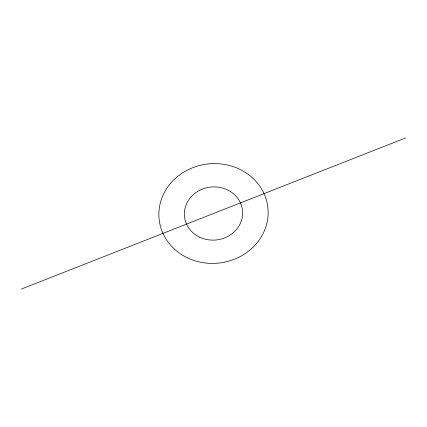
<?xml version="1.0" encoding="UTF-8"?>
<svg xmlns="http://www.w3.org/2000/svg" width="427" height="427" viewBox="0 0 427 427"><rect width="100%" height="100%" fill="white"/><g stroke="black" fill="none" stroke-linecap="round" stroke-linejoin="round"><path stroke-width="0.64" d="M21.35 289.074L405.65 137.926M199.777 237.231A29.185 26.602 -5.9 0 0 242.643 212.102A29.185 26.602 -5.9 0 0 198.08 191.173A29.185 26.602 -5.9 0 0 199.777 237.231M187.779 257.972A54.699 49.852 -5.9 0 0 268.119 210.874A54.699 49.852 -5.9 0 0 184.597 171.654A54.699 49.852 -5.9 0 0 187.779 257.972"/></g></svg>
